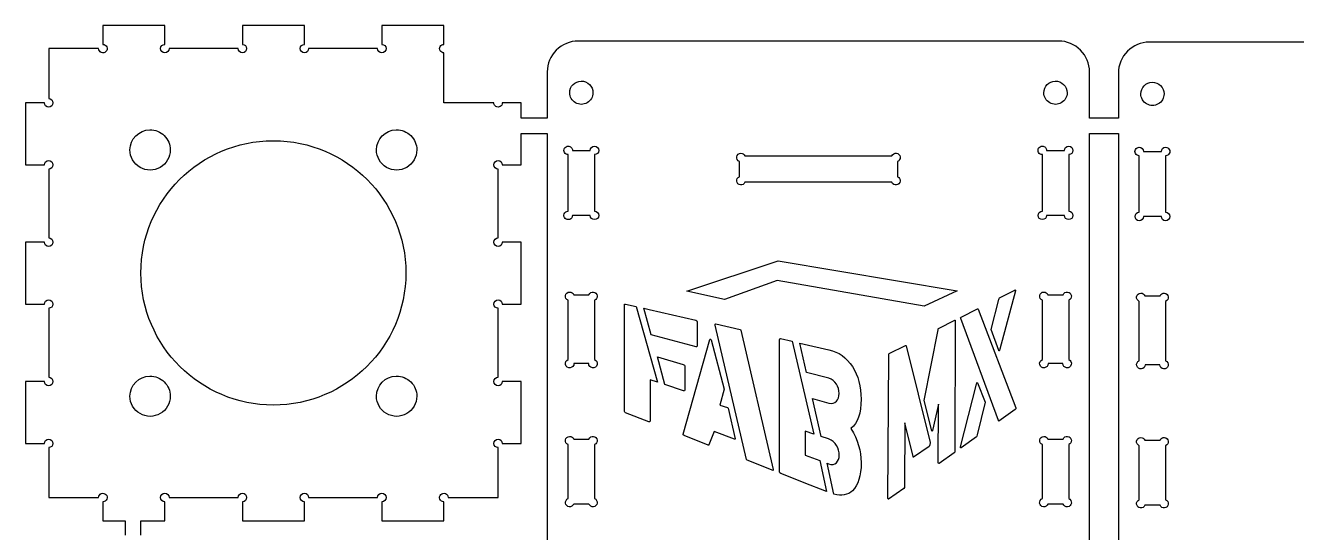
# Model space of a CAD drawing. Extents: x -138 to 206, y 217 to 412.
# Drawn here: x -137.8 to 26.2, y 346.6 to 412.2 of the extents above; entities that cross this region are included whole.
import ezdxf

# ---------------------------------------------------------------- set-up
doc = ezdxf.new("R2010")
doc.units = 0
doc.layers.add('Layer_1', color=7, linetype='CONTINUOUS')

msp = doc.modelspace()

# ---------------------------------------------------------------- linework, layer by layer
at = {"layer": 'Layer_1', "color": 7}
for p, q in [((-127.833539, 412.154727), (-127.833539, 409.704746)), ((-119.83351, 412.154727), (-127.833539, 412.154727)), ((-127.833539, 412.154727), (-127.833539, 412.154727)), ((-119.83351, 409.704746), (-119.83351, 412.154727)), ((-101.833576, 412.154727), (-109.833088, 412.154727)), ((-109.833088, 412.154727), (-109.833088, 409.704746)), ((-101.833576, 409.704746), (-101.833576, 412.154727)), ((-83.833125, 412.154727), (-91.833154, 412.154727)), ((-91.833154, 412.154727), (-91.833154, 409.704746)), ((-83.833125, 409.704746), (-83.833125, 412.154727)), ((-128.383378, 409.15491), (-134.833112, 409.15491)), ((-134.833112, 409.15491), (-134.833112, 402.693807)), ((-110.383443, 409.15491), (-119.283156, 409.15491)), ((-92.383508, 409.15491), (-101.283221, 409.15491)), ((-83.833125, 402.143968), (-83.833125, 408.604556)), ((-4.483964, 410.134694), (-66.483795, 410.134694)), ((69.227297, 409.989486), (7.227466, 409.989486)), ((-70.484068, 406.134422), (-70.484068, 400.187499)), ((-0.483691, 400.187499), (-0.483691, 406.134422)), ((3.22771, 405.989211), (3.22771, 400.187499)), ((-66.110175, 404.95465), (-66.110175, 404.95465)), ((-4.910811, 404.95465), (-4.910811, 404.95465)), ((7.600569, 404.809439), (7.600569, 404.809439)), ((-135.383467, 402.143968), (-137.833445, 402.143968)), ((-137.833445, 402.143968), (-137.833445, 394.143939)), ((-77.38339, 402.143968), (-83.833125, 402.143968)), ((-73.833219, 402.143968), (-76.283197, 402.143968)), ((-73.833219, 400.187499), (-73.833219, 402.143968)), ((-70.484068, 400.187499), (-73.833219, 400.187499)), ((3.22771, 400.187499), (-0.483691, 400.187499)), ((-121.782746, 398.66511), (-121.782746, 398.66511)), ((-105.867955, 397.259511), (-105.867955, 397.259511)), ((-89.964015, 398.666145), (-89.964015, 398.666145)), ((-73.833219, 398.187103), (-70.484068, 398.187103)), ((-73.833219, 394.143939), (-73.833219, 398.187103)), ((-73.833219, 398.187103), (-73.833219, 398.187103)), ((-70.484068, 398.187103), (-70.484068, 255.687795)), ((-0.483691, 398.187103), (3.22771, 398.187103)), ((-0.483691, 269.723628), (-0.483691, 398.187103)), ((-0.483691, 398.187103), (-0.483691, 398.187103)), ((3.22771, 398.187103), (3.22771, 269.723628)), ((-67.786043, 396.555161), (-67.786043, 396.555161)), ((-67.783976, 388.155159), (-67.783976, 395.454971)), ((-67.234138, 396.005325), (-64.93402, 396.005325)), ((-64.383665, 395.454971), (-64.383665, 388.155159)), ((-45.498514, 395.640489), (-45.498514, 395.640489)), ((-6.586161, 396.555161), (-6.586161, 396.555161)), ((-6.584094, 388.155159), (-6.584094, 395.454971)), ((-6.03374, 396.005325), (-3.734139, 396.005325)), ((-3.183785, 395.454971), (-3.183785, 388.155159)), ((6.477641, 395.860114), (8.777242, 395.860114)), ((9.322428, 396.410468), (9.322428, 396.410468)), ((-137.833445, 394.143939), (-135.383467, 394.143939)), ((-76.283197, 394.143939), (-73.833219, 394.143939)), ((-45.684032, 392.603466), (-45.684032, 394.578538)), ((-44.971414, 395.290641), (-25.996346, 395.290641)), ((-25.283728, 394.578538), (-25.283728, 392.603466)), ((5.927287, 388.009948), (5.927287, 395.310278)), ((9.327596, 395.310278), (9.327596, 388.009948)), ((-134.833112, 393.594103), (-134.833112, 384.699555)), ((-76.833552, 384.699555), (-76.833552, 393.594103)), ((-25.996346, 391.890848), (-44.971414, 391.890848)), ((-64.93402, 387.60532), (-67.234138, 387.60532)), ((-3.734139, 387.60532), (-6.03374, 387.60532)), ((8.777242, 387.460109), (6.477641, 387.460109)), ((-135.383467, 384.149201), (-137.833445, 384.149201)), ((-137.833445, 384.149201), (-137.833445, 376.149172)), ((-73.833219, 384.149201), (-76.283197, 384.149201)), ((-73.833219, 376.149172), (-73.833219, 384.149201)), ((-52.480516, 377.819873), (-40.691056, 381.717825)), ((-40.691056, 381.717825), (-17.557068, 377.859663)), ((-40.691056, 381.717825), (-40.691056, 381.717825)), ((-40.788208, 379.175344), (-47.620867, 376.757404)), ((-21.830192, 375.872187), (-40.788208, 379.175344)), ((-67.601557, 377.705149), (-67.601041, 377.705149)), ((-67.601557, 377.705149), (-67.601557, 377.705149)), ((-67.601041, 377.705149), (-67.598456, 377.705149)), ((-67.071358, 377.355301), (-65.096283, 377.355301)), ((-47.620867, 376.757404), (-52.480516, 377.819873)), ((-17.557068, 377.859663), (-21.830192, 375.872187)), ((-12.131559, 376.952225), (-10.143567, 377.955781)), ((-10.063468, 377.842092), (-12.082467, 370.304052)), ((-10.093441, 377.971283), (-10.093441, 377.971283)), ((-6.401676, 377.705149), (-6.401159, 377.705149)), ((-6.401676, 377.705149), (-6.401676, 377.705149)), ((-5.871476, 377.355301), (-3.896403, 377.355301)), ((6.111771, 377.559941), (6.111771, 377.559941)), ((-137.833445, 376.149172), (-135.383467, 376.149172)), ((-76.283197, 376.149172), (-73.833219, 376.149172)), ((-67.783976, 368.977519), (-67.783976, 376.642683)), ((-64.383665, 376.642683), (-64.383665, 368.977519)), ((-60.508451, 362.286453), (-60.508451, 376.034967)), ((-60.439204, 376.150206), (-60.439204, 376.150206)), ((-60.384943, 376.146074), (-59.006215, 375.830846)), ((-59.006215, 375.830846), (-56.260647, 366.069169)), ((-13.204362, 372.860486), (-12.211658, 376.731049)), ((-6.584094, 368.977519), (-6.584094, 376.642683)), ((-3.183785, 376.642683), (-3.183785, 368.977519)), ((5.927287, 368.832308), (5.927287, 376.497988)), ((6.639905, 377.21009), (8.614978, 377.21009)), ((9.327596, 376.497988), (9.327596, 368.832308)), ((-134.833112, 375.599336), (-134.833112, 366.704788)), ((-76.833552, 366.704788), (-76.833552, 375.599336)), ((-58.038317, 375.609155), (-57.851764, 375.565747)), ((-57.058014, 372.154069), (-58.038317, 375.609155)), ((-58.038317, 375.609155), (-58.038317, 375.609155)), ((-57.851764, 375.565747), (-57.3319, 375.447407)), ((-57.3319, 375.447407), (-51.316246, 374.070229)), ((-12.251449, 361.095312), (-17.119368, 374.267117)), ((-17.065625, 374.462453), (-14.958777, 375.525956)), ((-14.933455, 375.532674), (-14.933455, 375.532674)), ((-14.878678, 375.472212), (-10.011275, 362.728288)), ((-51.125045, 373.89298), (-51.125045, 370.713328)), ((-44.75799, 356.084765), (-48.80684, 373.43306)), ((-48.745346, 373.602557), (-45.588949, 372.880639)), ((-48.745346, 373.602557), (-48.745346, 373.602557)), ((-45.505748, 372.76695), (-41.313756, 354.756681)), ((-21.81779, 363.680682), (-20.032369, 372.84033)), ((-19.977075, 372.992777), (-17.871777, 374.054728)), ((-17.819584, 373.779291), (-17.867126, 357.164802)), ((-17.838187, 374.06248), (-17.838187, 374.06248)), ((-17.819584, 373.935871), (-17.830436, 373.879028)), ((-12.214758, 370.158325), (-13.204362, 372.860486)), ((-51.261986, 370.616695), (-57.058014, 372.154069)), ((-52.957491, 359.348649), (-49.485867, 371.564956)), ((-49.402669, 371.612499), (-49.402669, 371.612499)), ((-49.321021, 371.524649), (-47.635853, 365.141577)), ((-40.495201, 354.461607), (-40.495201, 371.54067)), ((-40.425957, 371.687948), (-40.425957, 371.687948)), ((-40.372212, 371.686397), (-38.858092, 371.338613)), ((-38.858092, 371.338613), (-36.089269, 359.355367)), ((-37.889677, 371.116921), (-37.32072, 370.987215)), ((-37.004976, 367.311469), (-37.889677, 371.116921)), ((-37.889677, 371.116921), (-37.889677, 371.116921)), ((-37.32072, 370.987215), (-37.316068, 370.98463)), ((-37.316068, 370.98463), (-34.120915, 370.253409)), ((-26.343611, 369.750081), (-24.252266, 370.80738)), ((-24.226428, 370.813066), (-24.226428, 370.813066)), ((-56.271501, 369.333053), (-52.936819, 368.349649)), ((-55.292749, 365.748774), (-56.271501, 369.333053)), ((-56.271501, 369.333053), (-56.271501, 369.333053)), ((-26.51311, 351.041661), (-26.411308, 369.410049)), ((-24.172168, 370.742785), (-21.065381, 358.257759)), ((-65.134008, 368.465405), (-67.03415, 368.465405)), ((-52.729082, 368.157414), (-52.729082, 365.029954)), ((-3.934127, 368.465405), (-5.833752, 368.465405)), ((8.577254, 368.320193), (6.677628, 368.320193)), ((-135.383467, 366.154952), (-137.833445, 366.154952)), ((-137.833445, 366.154952), (-137.833445, 358.154923)), ((-121.782746, 366.845348), (-121.782746, 366.845348)), ((-89.964015, 366.846382), (-89.964015, 366.846382)), ((-73.833219, 366.154952), (-76.283197, 366.154952)), ((-73.833219, 358.154923), (-73.833219, 366.154952)), ((-56.260647, 366.069169), (-57.208911, 366.382846)), ((-57.208911, 366.382846), (-57.208911, 361.013664)), ((-34.161222, 366.566294), (-37.004976, 367.311469)), ((-14.997534, 366.037128), (-14.997534, 366.037128)), ((-14.954126, 365.964264), (-13.95212, 363.488447)), ((-52.878426, 364.948822), (-55.292749, 365.748774)), ((-47.635853, 365.141577), (-48.199124, 363.105526)), ((-17.149857, 357.69707), (-15.087968, 365.810269)), ((-48.199124, 363.105526), (-47.20332, 362.773246)), ((-47.141825, 362.70555), (-46.235421, 358.754887)), ((-35.121371, 359.033422), (-36.237063, 363.969039)), ((-36.237063, 363.969039), (-34.161222, 363.365458)), ((-20.834387, 359.779629), (-21.81779, 363.680682)), ((-19.984826, 363.2311), (-20.754288, 359.833374)), ((-20.012215, 355.670837), (-19.984826, 363.2311)), ((-13.95212, 363.488447), (-15.001668, 359.240643)), ((-57.352054, 360.924264), (-60.365306, 362.110753)), ((-10.077421, 362.547935), (-12.211658, 361.033817)), ((-48.951533, 359.672142), (-49.616608, 357.947183)), ((-46.296915, 358.682539), (-48.951533, 359.672142)), ((-36.089269, 359.355367), (-37.194111, 359.722786)), ((-37.194111, 359.722786), (-37.194111, 356.608248)), ((-24.327714, 360.801272), (-24.369055, 352.588339)), ((-23.264213, 356.450633), (-24.327714, 360.801272)), ((-137.833445, 358.154923), (-135.383467, 358.154923)), ((-76.283197, 358.154923), (-73.833219, 358.154923)), ((-67.783976, 351.017375), (-67.783976, 357.992659)), ((-67.601557, 359.055126), (-67.601041, 359.055126)), ((-67.601557, 359.055126), (-67.601557, 359.055126)), ((-67.601041, 359.055126), (-67.59949, 359.055126)), ((-67.071358, 358.705278), (-65.096283, 358.705278)), ((-64.383665, 357.992659), (-64.383665, 351.017375)), ((-49.699809, 357.934782), (-52.814346, 359.159512)), ((-49.699809, 357.934263), (-49.699809, 357.934782)), ((-34.182925, 358.722846), (-35.121371, 359.033422)), ((-34.182409, 358.720779), (-34.182925, 358.722846)), ((-21.175968, 357.755982), (-23.224422, 356.375187)), ((-21.065381, 358.257759), (-21.106722, 357.952869)), ((-15.083317, 358.996216), (-17.070276, 357.584931)), ((-15.081767, 358.996216), (-15.083317, 358.996216)), ((-6.584094, 351.017375), (-6.584094, 357.992659)), ((-6.401676, 359.055126), (-6.401159, 359.055126)), ((-6.401676, 359.055126), (-6.401676, 359.055126)), ((-6.401159, 359.055126), (-6.399609, 359.055126)), ((-5.871476, 358.705278), (-3.896403, 358.705278)), ((-3.183785, 357.992659), (-3.183785, 351.017375)), ((5.927287, 350.87268), (5.927287, 357.847964)), ((6.111771, 358.909914), (6.111771, 358.909914)), ((6.639905, 358.560066), (8.614978, 358.560066)), ((9.327596, 357.847964), (9.327596, 350.87268)), ((-134.833112, 357.604569), (-134.833112, 351.154834)), ((-76.833552, 351.154834), (-76.833552, 357.604569)), ((-37.194111, 356.608248), (-35.322909, 355.932836)), ((-17.962728, 356.950863), (-19.918681, 355.562832)), ((-41.333912, 354.641442), (-44.696496, 355.964877)), ((-35.322909, 355.932836), (-34.436658, 351.92688)), ((-33.479094, 351.590981), (-34.355008, 355.582988)), ((-34.355008, 355.582988), (-34.182409, 355.521491)), ((-38.473104, 353.514896), (-40.352059, 354.25542)), ((-37.338807, 353.069962), (-38.473104, 353.514896)), ((-34.436658, 351.92688), (-37.338807, 353.069962)), ((-134.833112, 351.154834), (-128.383378, 351.154834)), ((-119.283156, 351.154834), (-110.383443, 351.154834)), ((-101.283221, 351.154834), (-92.383508, 351.154834)), ((-83.283286, 351.154834), (-76.833552, 351.154834)), ((-24.464656, 352.337191), (-26.420609, 350.94761)), ((-127.833539, 350.604995), (-127.833539, 348.154499)), ((-119.83351, 348.154499), (-119.83351, 350.604995)), ((-109.833088, 350.604995), (-109.833088, 348.154499)), ((-101.833576, 348.154499), (-101.833576, 350.604995)), ((-91.833154, 350.604995), (-91.833154, 348.154499)), ((-83.833125, 348.154499), (-83.833125, 350.604995)), ((-65.096283, 350.305273), (-67.071358, 350.305273)), ((-3.896403, 350.305273), (-5.871476, 350.305273)), ((8.614978, 350.160061), (6.639905, 350.160061)), ((-127.833539, 348.154499), (-124.956711, 348.154499)), ((-124.956711, 348.154499), (-124.956711, 346.27968)), ((-122.956318, 346.27968), (-122.956318, 348.154499)), ((-122.956318, 348.154499), (-119.83351, 348.154499)), ((-109.833088, 348.154499), (-101.833576, 348.154499)), ((-91.833154, 348.154499), (-83.833125, 348.154499))]:
    msp.add_line(p, q, dxfattribs=at)
for points in [[(-128.04393, 408.646644), (-128.249465, 408.731816), (-128.383444, 408.932427), (-128.383378, 409.15491)], [(-127.44447, 408.765837), (-127.60179, 408.608517), (-127.838394, 408.561473), (-128.04393, 408.646644)], [(-127.833539, 409.704746), (-127.611055, 409.704812), (-127.410445, 409.570832), (-127.325275, 409.365296)], [(-127.325275, 409.365296), (-127.240104, 409.15976), (-127.28715, 408.923156), (-127.44447, 408.765837)], [(-120.383156, 409.154455), (-120.383316, 409.458187), (-120.137242, 409.70455), (-119.83351, 409.704746)], [(-119.832928, 408.604747), (-120.13666, 408.604621), (-120.382995, 408.850724), (-120.383156, 409.154455)], [(-119.283156, 409.15491), (-119.283065, 408.851179), (-119.529196, 408.604872), (-119.832928, 408.604747)], [(-109.833671, 408.604747), (-110.137402, 408.604872), (-110.383533, 408.851179), (-110.383443, 409.15491)], [(-109.283443, 409.154455), (-109.283604, 408.850724), (-109.529939, 408.604621), (-109.833671, 408.604747)], [(-109.833088, 409.704746), (-109.529357, 409.70455), (-109.283282, 409.458187), (-109.283443, 409.154455)], [(-102.383221, 409.154455), (-102.383382, 409.458187), (-102.137307, 409.70455), (-101.833576, 409.704746)], [(-101.832993, 408.604747), (-102.136725, 408.604621), (-102.38306, 408.850724), (-102.383221, 409.154455)], [(-101.283221, 409.15491), (-101.283131, 408.851179), (-101.529262, 408.604872), (-101.832993, 408.604747)], [(-91.833736, 408.604747), (-92.137468, 408.604872), (-92.383599, 408.851179), (-92.383508, 409.15491)], [(-91.283508, 409.154455), (-91.283669, 408.850724), (-91.530004, 408.604621), (-91.833736, 408.604747)], [(-91.833154, 409.704746), (-91.529422, 409.70455), (-91.283348, 409.458187), (-91.283508, 409.154455)], [(-84.309521, 408.879603), (-84.407786, 409.049804), (-84.407786, 409.259499), (-84.309521, 409.429699)], [(-84.309521, 409.429699), (-84.211256, 409.599899), (-84.029655, 409.704746), (-83.833125, 409.704746)], [(-83.833125, 408.604556), (-84.029655, 408.604556), (-84.211256, 408.709403), (-84.309521, 408.879603)], [(-69.312495, 408.963121), (-70.062707, 408.212909), (-70.48414, 407.195382), (-70.484068, 406.134422)], [(-66.483795, 410.134694), (-67.544756, 410.134766), (-68.562283, 409.713334), (-69.312495, 408.963121)], [(-1.655264, 408.963121), (-2.405477, 409.713334), (-3.423004, 410.134767), (-4.483964, 410.134694)], [(-0.483691, 406.134422), (-0.483619, 407.195382), (-0.905052, 408.212909), (-1.655264, 408.963121)], [(4.399099, 408.817729), (3.648999, 408.067531), (3.227637, 407.050082), (3.22771, 405.989211)], [(7.227466, 409.989486), (6.166594, 409.989421), (5.1492, 409.567927), (4.399099, 408.817729)], [(-67.583988, 403.453965), (-67.584487, 404.272539), (-66.928624, 404.94036), (-66.110175, 404.95465)], [(-66.110175, 404.95465), (-65.707656, 404.961768), (-65.319171, 404.806787), (-65.032083, 404.524558)], [(-65.032083, 404.524558), (-64.744996, 404.24233), (-64.583406, 403.856547), (-64.583653, 403.453965)], [(-6.384106, 403.453965), (-6.38461, 404.272341), (-5.729058, 404.94008), (-4.910811, 404.95465)], [(-4.910811, 404.95465), (-4.508204, 404.961909), (-4.119584, 404.806989), (-3.832384, 404.524746)], [(-3.832384, 404.524746), (-3.545184, 404.242502), (-3.383523, 403.856638), (-3.383773, 403.453965)], [(6.127274, 403.308756), (6.126772, 404.127131), (6.782324, 404.794869), (7.600569, 404.809439)], [(7.600569, 404.809439), (8.003177, 404.816697), (8.391796, 404.661778), (8.678996, 404.379535)], [(8.678996, 404.379535), (8.966196, 404.097292), (9.127857, 403.711429), (9.127608, 403.308756)], [(-134.833693, 401.593807), (-135.137424, 401.593932), (-135.383556, 401.840237), (-135.383467, 402.143968)], [(-134.283467, 402.143517), (-134.283627, 401.839785), (-134.529961, 401.593682), (-134.833693, 401.593807)], [(-134.833112, 402.693807), (-134.529381, 402.693611), (-134.283307, 402.447248), (-134.283467, 402.143517)], [(-77.108342, 401.667571), (-77.278543, 401.765836), (-77.38339, 401.947438), (-77.38339, 402.143968)], [(-76.283197, 402.143968), (-76.283197, 401.947438), (-76.388045, 401.765836), (-76.558246, 401.667571)], [(-66.833905, 402.154782), (-67.298058, 402.422761), (-67.583988, 402.918007), (-67.583988, 403.453965)], [(-65.333737, 402.154782), (-65.79789, 401.886803), (-66.369751, 401.886803), (-66.833905, 402.154782)], [(-64.583653, 403.453965), (-64.583653, 402.918007), (-64.869584, 402.422761), (-65.333737, 402.154782)], [(-5.634023, 402.154783), (-6.098176, 402.422762), (-6.384106, 402.918007), (-6.384106, 403.453965)], [(-4.133856, 402.154783), (-4.598009, 401.886804), (-5.16987, 401.886804), (-5.634023, 402.154783)], [(-3.383773, 403.453965), (-3.383773, 402.918007), (-3.669703, 402.422762), (-4.133856, 402.154783)], [(6.877358, 402.009574), (6.413205, 402.277553), (6.127274, 402.772799), (6.127274, 403.308756)], [(8.377525, 402.009574), (7.913371, 401.741595), (7.341511, 401.741595), (6.877358, 402.009574)], [(9.127608, 403.308756), (9.127608, 402.772799), (8.841678, 402.277553), (8.377525, 402.009574)], [(-76.558246, 401.667571), (-76.728446, 401.569305), (-76.938142, 401.569305), (-77.108342, 401.667571)], [(-124.343312, 396.064753), (-124.34367, 397.485573), (-123.203402, 398.643561), (-121.782746, 398.66511)], [(-122.938232, 380.154614), (-122.938196, 389.587862), (-115.301183, 397.240364), (-105.867955, 397.259511)], [(-121.782746, 398.66511), (-121.779645, 398.665116), (-121.776544, 398.665116), (-121.773443, 398.66511)], [(-121.773443, 398.66511), (-121.078579, 398.673216), (-120.409386, 398.402822), (-119.915201, 397.914269)], [(-119.915201, 397.914269), (-119.421017, 397.425716), (-119.142972, 396.759665), (-119.143114, 396.064753)], [(-105.867955, 397.259511), (-105.844701, 397.259559), (-105.821447, 397.259559), (-105.798193, 397.259511)], [(-105.798193, 397.259511), (-96.365166, 397.240079), (-88.728467, 389.587661), (-88.728432, 380.154614)], [(-92.52355, 396.064753), (-92.524482, 397.48558), (-91.38467, 398.644032), (-89.964015, 398.666145)], [(-89.964015, 398.666145), (-89.960227, 398.666153), (-89.956438, 398.666153), (-89.952649, 398.666145)], [(-89.952649, 398.666145), (-89.257783, 398.673975), (-88.588698, 398.403317), (-88.094708, 397.914569)], [(-88.094708, 397.914569), (-87.600718, 397.425822), (-87.322936, 396.759664), (-87.323352, 396.064753)], [(-123.043263, 393.813002), (-123.847736, 394.277465), (-124.343312, 395.135828), (-124.343312, 396.064753)], [(-119.143114, 396.064753), (-119.143114, 395.135828), (-119.63869, 394.277465), (-120.443164, 393.813002)], [(-91.2235, 393.813002), (-92.027974, 394.277465), (-92.52355, 395.135828), (-92.52355, 396.064753)], [(-87.323352, 396.064753), (-87.323352, 395.135828), (-87.818928, 394.277465), (-88.623401, 393.813002)], [(-68.260889, 395.729124), (-68.359474, 395.899139), (-68.359868, 396.108834), (-68.261923, 396.279219)], [(-68.261923, 396.279219), (-68.163977, 396.449603), (-67.982573, 396.554792), (-67.786043, 396.555161)], [(-67.783976, 395.454971), (-67.980506, 395.454602), (-68.162305, 395.559108), (-68.260889, 395.729124)], [(-67.786043, 396.555161), (-67.639872, 396.555667), (-67.499513, 396.497967), (-67.39596, 396.394803)], [(-67.39596, 396.394803), (-67.292407, 396.291638), (-67.234181, 396.151497), (-67.234138, 396.005325)], [(-64.93402, 396.005325), (-64.933824, 396.308989), (-64.687566, 396.555036), (-64.383902, 396.554971)], [(-64.383902, 396.554971), (-64.080237, 396.554905), (-63.834085, 396.308753), (-63.83402, 396.005089)], [(-63.83402, 396.005089), (-63.833955, 395.701425), (-64.080001, 395.455167), (-64.383665, 395.454971)], [(-46.025332, 395.185342), (-45.980314, 395.443037), (-45.760015, 395.633365), (-45.498514, 395.640489)], [(-45.498514, 395.640489), (-45.266616, 395.646704), (-45.055751, 395.506748), (-44.971414, 395.290641)], [(-25.996346, 395.290641), (-25.904883, 395.525166), (-25.665874, 395.667664), (-25.416068, 395.636602)], [(-25.416068, 395.636602), (-25.166262, 395.605541), (-24.969429, 395.408849), (-24.938186, 395.159066)], [(-7.061007, 395.729123), (-7.159592, 395.899139), (-7.159986, 396.108834), (-7.062041, 396.279219)], [(-7.062041, 396.279219), (-6.964096, 396.449603), (-6.782691, 396.554792), (-6.586161, 396.555161)], [(-6.584094, 395.454971), (-6.780624, 395.454602), (-6.962423, 395.559108), (-7.061007, 395.729123)], [(-6.586161, 396.555161), (-6.439902, 396.555805), (-6.299409, 396.498166), (-6.195745, 396.394986)], [(-6.195745, 396.394986), (-6.09208, 396.291807), (-6.033782, 396.151586), (-6.03374, 396.005325)], [(-3.734139, 396.005325), (-3.733943, 396.30899), (-3.487685, 396.555036), (-3.184021, 396.554971)], [(-3.184021, 396.554971), (-2.880356, 396.554905), (-2.634204, 396.308753), (-2.634139, 396.005088)], [(-2.634139, 396.005088), (-2.634074, 395.701424), (-2.880121, 395.455166), (-3.183785, 395.454971)], [(5.44116, 395.583384), (5.340693, 395.755899), (5.341596, 395.969309), (5.443519, 396.140968)], [(5.927287, 395.310278), (5.727688, 395.30634), (5.541628, 395.410869), (5.44116, 395.583384)], [(5.443519, 396.140968), (5.545442, 396.312627), (5.732379, 396.415578), (5.931938, 396.409953)], [(5.931938, 396.409953), (6.233952, 396.407593), (6.477561, 396.162138), (6.477641, 395.860114)], [(8.777242, 395.860114), (8.777036, 396.162139), (9.020415, 396.407825), (9.322428, 396.410468)], [(9.322428, 396.410468), (9.518958, 396.411392), (9.701052, 396.307397), (9.800117, 396.137658)], [(9.8027, 395.587563), (9.705235, 395.416902), (9.524126, 395.311201), (9.327596, 395.310278)], [(9.800117, 396.137658), (9.899181, 395.96792), (9.900166, 395.758225), (9.8027, 395.587563)], [(-135.383467, 394.143939), (-135.383557, 394.447671), (-135.137426, 394.693977), (-134.833694, 394.694103)], [(-134.833694, 394.694103), (-134.529963, 394.694229), (-134.283628, 394.448126), (-134.283467, 394.144394)], [(-134.283467, 394.144394), (-134.283306, 393.840662), (-134.529381, 393.594299), (-134.833112, 393.594103)], [(-120.443164, 393.813002), (-121.247637, 393.348539), (-122.238789, 393.348539), (-123.043263, 393.813002)], [(-88.623401, 393.813002), (-89.427875, 393.348539), (-90.419027, 393.348539), (-91.2235, 393.813002)], [(-76.833552, 393.594103), (-77.137283, 393.594299), (-77.383358, 393.840662), (-77.383197, 394.144394)], [(-77.383197, 394.144394), (-77.383036, 394.448126), (-77.136701, 394.694229), (-76.83297, 394.694103)], [(-76.83297, 394.694103), (-76.529238, 394.693977), (-76.283107, 394.447671), (-76.283197, 394.143939)], [(-45.684032, 394.578538), (-45.927629, 394.6739), (-46.07035, 394.927646), (-46.025332, 395.185342)], [(-24.938186, 395.159066), (-24.906944, 394.909283), (-25.049268, 394.670171), (-25.283728, 394.578538)], [(-46.029341, 392.023079), (-46.060548, 392.272752), (-45.918343, 392.511766), (-45.684032, 392.603466)], [(-25.283728, 392.603466), (-25.049416, 392.511766), (-24.907212, 392.272752), (-24.938418, 392.023079)], [(-45.551801, 391.545539), (-45.801475, 391.576746), (-45.998134, 391.773405), (-46.029341, 392.023079)], [(-44.971414, 391.890848), (-45.063114, 391.656537), (-45.302128, 391.514332), (-45.551801, 391.545539)], [(-25.415958, 391.545539), (-25.665632, 391.514332), (-25.904646, 391.656537), (-25.996346, 391.890848)], [(-24.938418, 392.023079), (-24.969625, 391.773405), (-25.166284, 391.576746), (-25.415958, 391.545539)], [(-68.173046, 387.21625), (-68.330366, 387.37357), (-68.377411, 387.610174), (-68.292241, 387.81571)], [(-68.292241, 387.81571), (-68.20707, 388.021245), (-68.00646, 388.155224), (-67.783976, 388.155159)], [(-67.573587, 387.097056), (-67.779123, 387.011885), (-68.015727, 387.058931), (-68.173046, 387.21625)], [(-67.234138, 387.60532), (-67.234073, 387.382837), (-67.368052, 387.182227), (-67.573587, 387.097056)], [(-64.384245, 387.055159), (-64.687977, 387.055284), (-64.934109, 387.301589), (-64.93402, 387.60532)], [(-63.83402, 387.604869), (-63.83418, 387.301138), (-64.080514, 387.055035), (-64.384245, 387.055159)], [(-64.383665, 388.155159), (-64.079934, 388.154963), (-63.83386, 387.9086), (-63.83402, 387.604869)], [(-7.13374, 387.604869), (-7.1339, 387.908601), (-6.887826, 388.154964), (-6.584094, 388.155159)], [(-6.583515, 387.055159), (-6.887246, 387.055035), (-7.13358, 387.301138), (-7.13374, 387.604869)], [(-6.03374, 387.60532), (-6.033651, 387.301589), (-6.279783, 387.055284), (-6.583515, 387.055159)], [(-3.184364, 387.055159), (-3.488096, 387.055284), (-3.734228, 387.301589), (-3.734139, 387.60532)], [(-2.634139, 387.604869), (-2.634299, 387.301138), (-2.880633, 387.055035), (-3.184364, 387.055159)], [(-3.183785, 388.155159), (-2.880053, 388.154964), (-2.633979, 387.908601), (-2.634139, 387.604869)], [(5.377641, 387.459658), (5.377481, 387.76339), (5.623555, 388.009752), (5.927287, 388.009948)], [(5.927866, 386.909948), (5.624135, 386.909823), (5.377801, 387.155927), (5.377641, 387.459658)], [(6.477641, 387.460109), (6.47773, 387.156378), (6.231598, 386.910073), (5.927866, 386.909948)], [(9.327016, 386.909948), (9.023285, 386.910073), (8.777153, 387.156378), (8.777242, 387.460109)], [(9.877242, 387.459658), (9.877082, 387.155927), (9.630748, 386.909823), (9.327016, 386.909948)], [(9.327596, 388.009948), (9.631327, 388.009752), (9.877402, 387.76339), (9.877242, 387.459658)], [(-134.833349, 383.599555), (-135.137013, 383.59949), (-135.383271, 383.845537), (-135.383467, 384.149201)], [(-134.283467, 384.149437), (-134.283532, 383.845773), (-134.529684, 383.599621), (-134.833349, 383.599555)], [(-134.833112, 384.699555), (-134.529448, 384.699359), (-134.283402, 384.453101), (-134.283467, 384.149437)], [(-77.383197, 384.149437), (-77.383262, 384.453101), (-77.137216, 384.699359), (-76.833552, 384.699555)], [(-76.833315, 383.599555), (-77.13698, 383.599621), (-77.383132, 383.845773), (-77.383197, 384.149437)], [(-76.283197, 384.149201), (-76.283393, 383.845537), (-76.529651, 383.59949), (-76.833315, 383.599555)], [(-105.833332, 363.107018), (-115.257752, 363.107018), (-122.906606, 370.730247), (-122.938232, 380.154614)], [(-88.728432, 380.154614), (-88.760058, 370.730247), (-96.408912, 363.107018), (-105.833332, 363.107018)], [(-68.126995, 377.248471), (-68.082731, 377.506278), (-67.863016, 377.69724), (-67.601557, 377.705149)], [(-67.598456, 377.705149), (-67.366559, 377.711363), (-67.155696, 377.571408), (-67.071358, 377.355301)], [(-65.096283, 377.355301), (-65.004583, 377.589613), (-64.765569, 377.731817), (-64.515896, 377.70061)], [(-64.515896, 377.70061), (-64.266222, 377.669404), (-64.069563, 377.472744), (-64.038356, 377.223071)], [(-10.143567, 377.955781), (-10.123577, 377.965764), (-10.106731, 377.971042), (-10.093441, 377.971283)], [(-10.093441, 377.971283), (-10.05356, 377.972013), (-10.043796, 377.929024), (-10.063468, 377.842092)], [(-6.927113, 377.24847), (-6.88285, 377.506277), (-6.663135, 377.69724), (-6.401676, 377.705149)], [(-6.401159, 377.705149), (-6.400126, 377.705152), (-6.399093, 377.705152), (-6.398059, 377.705149)], [(-6.398059, 377.705149), (-6.166348, 377.711143), (-5.955749, 377.571227), (-5.871476, 377.355301)], [(-3.896403, 377.355301), (-3.804703, 377.589613), (-3.565689, 377.731817), (-3.316015, 377.700611)], [(-3.316015, 377.700611), (-3.066341, 377.669404), (-2.869682, 377.472744), (-2.838475, 377.223071)], [(5.585822, 377.104309), (5.630568, 377.361884), (5.850448, 377.552367), (6.111771, 377.559941)], [(6.111771, 377.559941), (6.344044, 377.566597), (6.555439, 377.426563), (6.639905, 377.21009)], [(8.614978, 377.21009), (8.70644, 377.444616), (8.94545, 377.587113), (9.195256, 377.556052)], [(9.195256, 377.556052), (9.445061, 377.52499), (9.641895, 377.328299), (9.673137, 377.078516)], [(-135.383467, 376.149172), (-135.383557, 376.452904), (-135.137426, 376.69921), (-134.833694, 376.699336)], [(-134.833694, 376.699336), (-134.529963, 376.699461), (-134.283628, 376.453359), (-134.283467, 376.149627)], [(-134.283467, 376.149627), (-134.283306, 375.845895), (-134.529381, 375.599532), (-134.833112, 375.599336)], [(-76.833552, 375.599336), (-77.137283, 375.599532), (-77.383358, 375.845895), (-77.383197, 376.149627)], [(-77.383197, 376.149627), (-77.383036, 376.453359), (-77.136701, 376.699461), (-76.83297, 376.699336)], [(-76.83297, 376.699336), (-76.529238, 376.69921), (-76.283107, 376.452904), (-76.283197, 376.149172)], [(-67.783976, 376.642683), (-68.027824, 376.737351), (-68.171259, 376.990664), (-68.126995, 377.248471)], [(-64.038356, 377.223071), (-64.007149, 376.973397), (-64.149354, 376.734383), (-64.383665, 376.642683)], [(-60.508451, 376.034967), (-60.508451, 376.104267), (-60.485546, 376.143512), (-60.439204, 376.150206)], [(-60.439204, 376.150206), (-60.423758, 376.152437), (-60.405734, 376.151053), (-60.384943, 376.146074)], [(-12.211658, 376.731049), (-12.176401, 376.869055), (-12.14991, 376.942641), (-12.131559, 376.952225)], [(-6.584094, 376.642683), (-6.827942, 376.737351), (-6.971377, 376.990664), (-6.927113, 377.24847)], [(-2.838475, 377.223071), (-2.807269, 376.973397), (-2.949473, 376.734383), (-3.183785, 376.642683)], [(5.927287, 376.497988), (5.683829, 376.593254), (5.541075, 376.846733), (5.585822, 377.104309)], [(9.673137, 377.078516), (9.70438, 376.828733), (9.562055, 376.58962), (9.327596, 376.497988)], [(-51.316246, 374.070229), (-51.188585, 374.04089), (-51.125045, 373.982266), (-51.125045, 373.89298)], [(-17.119368, 374.267117), (-17.145408, 374.365637), (-17.129245, 374.430105), (-17.065625, 374.462453)], [(-14.958777, 375.525956), (-14.949924, 375.5306), (-14.941293, 375.53265), (-14.933455, 375.532674)], [(-14.933455, 375.532674), (-14.909943, 375.53274), (-14.891338, 375.512595), (-14.878678, 375.472212)], [(-48.80684, 373.43306), (-48.834529, 373.562375), (-48.814714, 373.618009), (-48.745346, 373.602557)], [(-45.588949, 372.880639), (-45.560678, 372.872739), (-45.532889, 372.834943), (-45.505748, 372.76695)], [(-20.032369, 372.84033), (-20.023169, 372.928161), (-20.004765, 372.978596), (-19.977075, 372.992777)], [(-17.871777, 374.054728), (-17.85821, 374.061649), (-17.847075, 374.063988), (-17.838187, 374.06248)], [(-17.838187, 374.06248), (-17.811524, 374.057953), (-17.805814, 374.015516), (-17.819584, 373.935871)], [(-17.830436, 373.879028), (-17.824336, 373.851237), (-17.819584, 373.823892), (-17.819584, 373.779291)], [(-49.485867, 371.564956), (-49.471688, 371.607956), (-49.444348, 371.623368), (-49.402669, 371.612499)], [(-49.402669, 371.612499), (-49.36119, 371.602799), (-49.334819, 371.573809), (-49.321021, 371.524649)], [(-40.495201, 371.54067), (-40.495201, 371.627131), (-40.472071, 371.676481), (-40.425957, 371.687948)], [(-40.425957, 371.687948), (-40.410585, 371.691768), (-40.392598, 371.691038), (-40.372212, 371.686397)], [(-24.252266, 370.80738), (-24.243036, 370.811605), (-24.234344, 370.813516), (-24.226428, 370.813066)], [(-24.226428, 370.813066), (-24.20268, 370.811709), (-24.184843, 370.788991), (-24.172168, 370.742785)], [(-51.125045, 370.713328), (-51.125045, 370.624249), (-51.171038, 370.591988), (-51.261986, 370.616695)], [(-34.120915, 370.253409), (-32.860522, 369.964081), (-31.852989, 369.242213), (-31.100426, 368.072663)], [(-26.398905, 369.546992), (-26.420905, 369.652138), (-26.402491, 369.719871), (-26.343611, 369.750081)], [(-26.411308, 369.410049), (-26.411306, 369.46553), (-26.406745, 369.508524), (-26.398905, 369.546992)], [(-12.082467, 370.304052), (-12.134832, 370.07631), (-12.179398, 370.027462), (-12.214758, 370.158325)], [(-68.117313, 368.330061), (-68.185449, 368.599068), (-68.042515, 368.876697), (-67.783976, 368.977519)], [(-67.515956, 367.919348), (-67.791317, 367.884941), (-68.049177, 368.061053), (-68.117313, 368.330061)], [(-67.03415, 368.465405), (-67.033998, 368.187903), (-67.240595, 367.953755), (-67.515956, 367.919348)], [(-64.652251, 367.919556), (-64.927514, 367.953976), (-65.134058, 368.187998), (-65.134008, 368.465405)], [(-64.050918, 368.32997), (-64.119178, 368.061093), (-64.376988, 367.885135), (-64.652251, 367.919556)], [(-64.383665, 368.977519), (-64.125317, 368.876471), (-63.982658, 368.598847), (-64.050918, 368.32997)], [(-52.936819, 368.349649), (-52.798371, 368.308165), (-52.729082, 368.245044), (-52.729082, 368.157414)], [(-31.100426, 368.072663), (-30.348012, 366.894896), (-29.97078, 365.489403), (-29.97078, 363.863618)], [(-6.916842, 368.32997), (-6.985101, 368.598847), (-6.842442, 368.876471), (-6.584094, 368.977519)], [(-6.315509, 367.919555), (-6.590772, 367.885135), (-6.848582, 368.061093), (-6.916842, 368.32997)], [(-5.833752, 368.465405), (-5.833702, 368.187998), (-6.040246, 367.953976), (-6.315509, 367.919555)], [(-3.45237, 367.919555), (-3.727633, 367.953976), (-3.934177, 368.187998), (-3.934127, 368.465405)], [(-2.851038, 368.32997), (-2.919297, 368.061093), (-3.177108, 367.885135), (-3.45237, 367.919555)], [(-3.183785, 368.977519), (-2.925437, 368.876471), (-2.782778, 368.598847), (-2.851038, 368.32997)], [(5.594539, 368.184758), (5.526279, 368.453636), (5.668939, 368.73126), (5.927287, 368.832308)], [(6.195872, 367.774344), (5.920609, 367.739924), (5.662799, 367.915881), (5.594539, 368.184758)], [(6.677628, 368.320193), (6.677679, 368.042787), (6.471135, 367.808764), (6.195872, 367.774344)], [(9.059011, 367.774344), (8.783748, 367.808764), (8.577204, 368.042787), (8.577254, 368.320193)], [(9.660344, 368.184758), (9.592084, 367.915881), (9.334274, 367.739924), (9.059011, 367.774344)], [(9.327596, 368.832308), (9.585944, 368.73126), (9.728603, 368.453636), (9.660344, 368.184758)], [(-134.833694, 365.604788), (-135.137426, 365.604914), (-135.383557, 365.85122), (-135.383467, 366.154952)], [(-134.283467, 366.154497), (-134.283628, 365.850765), (-134.529963, 365.604662), (-134.833694, 365.604788)], [(-134.833112, 366.704788), (-134.529381, 366.704592), (-134.283306, 366.458229), (-134.283467, 366.154497)], [(-124.343312, 364.244991), (-124.34367, 365.66581), (-123.203402, 366.823799), (-121.782746, 366.845348)], [(-121.782746, 366.845348), (-121.779645, 366.845353), (-121.776544, 366.845353), (-121.773443, 366.845348)], [(-121.773443, 366.845348), (-121.078579, 366.853454), (-120.409386, 366.58306), (-119.915201, 366.094507)], [(-119.915201, 366.094507), (-119.421017, 365.605953), (-119.142972, 364.939903), (-119.143114, 364.244991)], [(-92.52355, 364.244991), (-92.524482, 365.665817), (-91.38467, 366.824269), (-89.964015, 366.846382)], [(-89.964015, 366.846382), (-89.960227, 366.846391), (-89.956438, 366.846391), (-89.952649, 366.846382)], [(-89.952649, 366.846382), (-89.257783, 366.854213), (-88.588698, 366.583554), (-88.094708, 366.094807)], [(-88.094708, 366.094807), (-87.600718, 365.60606), (-87.322936, 364.939901), (-87.323352, 364.244991)], [(-77.383197, 366.154497), (-77.383358, 366.458229), (-77.137283, 366.704592), (-76.833552, 366.704788)], [(-76.83297, 365.604788), (-77.136701, 365.604662), (-77.383036, 365.850765), (-77.383197, 366.154497)], [(-76.283197, 366.154952), (-76.283107, 365.85122), (-76.529238, 365.604914), (-76.83297, 365.604788)], [(-34.161222, 363.365458), (-32.382216, 362.851415), (-32.377554, 366.136966), (-34.161222, 366.566294)], [(-15.087968, 365.810269), (-15.054268, 365.958367), (-15.023972, 366.034125), (-14.997534, 366.037128)], [(-14.997534, 366.037128), (-14.981671, 366.038932), (-14.96739, 366.014506), (-14.954126, 365.964264)], [(-123.043263, 361.993239), (-123.847736, 362.457702), (-124.343312, 363.316065), (-124.343312, 364.244991)], [(-119.143114, 364.244991), (-119.143114, 363.316065), (-119.63869, 362.457702), (-120.443164, 361.993239)], [(-91.2235, 361.993239), (-92.027974, 362.457702), (-92.52355, 363.316065), (-92.52355, 364.244991)], [(-87.323352, 364.244991), (-87.323352, 363.316065), (-87.818928, 362.457702), (-88.623401, 361.993239)], [(-52.729082, 365.029954), (-52.729082, 364.943544), (-52.778355, 364.916564), (-52.878426, 364.948822)], [(-47.20332, 362.773246), (-47.190778, 362.768346), (-47.169614, 362.74402), (-47.141825, 362.70555)], [(-29.97078, 363.863618), (-29.970783, 362.057649), (-30.40966, 360.788903), (-31.284912, 360.064368)], [(-10.011275, 362.728288), (-9.993026, 362.653377), (-10.015761, 362.591255), (-10.077421, 362.547935)], [(-120.443164, 361.993239), (-121.247637, 361.528777), (-122.238789, 361.528777), (-123.043263, 361.993239)], [(-88.623401, 361.993239), (-89.427875, 361.528777), (-90.419027, 361.528777), (-91.2235, 361.993239)], [(-60.365306, 362.110753), (-60.460686, 362.147798), (-60.508451, 362.206554), (-60.508451, 362.286453)], [(-57.208911, 361.013664), (-57.208911, 360.916583), (-57.256645, 360.887344), (-57.352054, 360.924264)], [(-12.211658, 361.033817), (-12.230018, 361.03382), (-12.242348, 361.056841), (-12.251449, 361.095312)], [(-52.814346, 359.159512), (-52.909758, 359.197982), (-52.957491, 359.26094), (-52.957491, 359.348649)], [(-31.284912, 360.064368), (-30.410718, 358.632472), (-29.970783, 357.158291), (-29.97078, 355.661535)], [(-20.754288, 359.833374), (-20.781978, 359.680923), (-20.808247, 359.662736), (-20.834387, 359.779629)], [(-135.383467, 358.154923), (-135.383271, 358.458587), (-135.137013, 358.704634), (-134.833349, 358.704568)], [(-134.833349, 358.704568), (-134.529684, 358.704503), (-134.283532, 358.458351), (-134.283467, 358.154687)], [(-134.283467, 358.154687), (-134.283402, 357.851022), (-134.529448, 357.604764), (-134.833112, 357.604569)], [(-76.833552, 357.604569), (-77.137216, 357.604764), (-77.383262, 357.851022), (-77.383197, 358.154687)], [(-77.383197, 358.154687), (-77.383132, 358.458351), (-77.13698, 358.704503), (-76.833315, 358.704568)], [(-76.833315, 358.704568), (-76.529651, 358.704634), (-76.283393, 358.458587), (-76.283197, 358.154923)], [(-67.783976, 357.992659), (-68.027824, 358.087327), (-68.171259, 358.340641), (-68.126995, 358.598447)], [(-68.126995, 358.598447), (-68.082731, 358.856254), (-67.863016, 359.047217), (-67.601557, 359.055126)], [(-67.59949, 359.055126), (-67.367219, 359.061782), (-67.155824, 358.921749), (-67.071358, 358.705278)], [(-65.096283, 358.705278), (-65.004583, 358.939589), (-64.765569, 359.081793), (-64.515896, 359.050587)], [(-64.515896, 359.050587), (-64.266222, 359.01938), (-64.069563, 358.822721), (-64.038356, 358.573047)], [(-64.038356, 358.573047), (-64.007149, 358.323373), (-64.149354, 358.08436), (-64.383665, 357.992659)], [(-49.616608, 357.947183), (-49.629229, 357.922405), (-49.658349, 357.917624), (-49.699809, 357.934263)], [(-46.235421, 358.754887), (-46.222819, 358.686815), (-46.243316, 358.662529), (-46.296915, 358.682539)], [(-34.182409, 355.521491), (-32.36804, 354.844319), (-32.309551, 358.117556), (-34.182409, 358.720779)], [(-21.106722, 357.952869), (-21.125239, 357.840003), (-21.148368, 357.77428), (-21.175968, 357.755982)], [(-17.070276, 357.584931), (-17.149896, 357.528332), (-17.176204, 357.565635), (-17.149857, 357.69707)], [(-15.001668, 359.240643), (-15.037038, 359.089781), (-15.064957, 359.011565), (-15.081767, 358.996216)], [(-6.584094, 357.992659), (-6.827942, 358.087327), (-6.971377, 358.34064), (-6.927113, 358.598446)], [(-6.927113, 358.598446), (-6.88285, 358.856253), (-6.663135, 359.047216), (-6.401676, 359.055126)], [(-6.399609, 359.055126), (-6.167337, 359.061783), (-5.955942, 358.921749), (-5.871476, 358.705278)], [(-3.896403, 358.705278), (-3.804703, 358.939589), (-3.565689, 359.081794), (-3.316015, 359.050587)], [(-3.316015, 359.050587), (-3.066341, 359.01938), (-2.869682, 358.822721), (-2.838475, 358.573047)], [(-2.838475, 358.573047), (-2.807269, 358.323373), (-2.949473, 358.084359), (-3.183785, 357.992659)], [(5.927287, 357.847964), (5.683832, 357.943232), (5.541082, 358.19671), (5.585828, 358.454283)], [(5.585828, 358.454283), (5.630574, 358.711856), (5.85045, 358.902337), (6.111771, 358.909914)], [(6.111771, 358.909914), (6.344043, 358.916571), (6.555439, 358.776538), (6.639905, 358.560066)], [(8.614978, 358.560066), (8.70644, 358.794592), (8.94545, 358.937089), (9.195256, 358.906028)], [(9.195256, 358.906028), (9.445061, 358.874966), (9.641895, 358.678275), (9.673137, 358.428492)], [(9.673137, 358.428492), (9.70438, 358.178709), (9.562055, 357.939596), (9.327596, 357.847964)], [(-44.696496, 355.964877), (-44.711085, 355.988076), (-44.733442, 356.031687), (-44.75799, 356.084765)], [(-23.241475, 356.40309), (-23.249375, 356.418042), (-23.257213, 356.435023), (-23.264213, 356.450633)], [(-23.224422, 356.375187), (-23.230422, 356.382487), (-23.237975, 356.396521), (-23.241475, 356.40309)], [(-17.867126, 357.164802), (-17.868626, 357.066181), (-17.900648, 356.994765), (-17.962728, 356.950863)], [(-41.313756, 354.756681), (-41.301228, 354.6704), (-41.306191, 354.630861), (-41.333912, 354.641442)], [(-40.352059, 354.25542), (-40.44737, 354.29389), (-40.495201, 354.361544), (-40.495201, 354.461607)], [(-29.97078, 355.661535), (-29.970777, 353.947453), (-30.340577, 352.738196), (-31.078723, 352.04005)], [(-19.918681, 355.562832), (-19.98183, 355.518252), (-20.012215, 355.555294), (-20.012215, 355.670837)], [(-128.383378, 351.154834), (-128.383443, 351.377318), (-128.249464, 351.577927), (-128.043928, 351.663098)], [(-128.043928, 351.663098), (-127.838393, 351.748269), (-127.601789, 351.701224), (-127.444469, 351.543904)], [(-127.444469, 351.543904), (-127.287149, 351.386584), (-127.240104, 351.14998), (-127.325275, 350.944445)], [(-119.83351, 350.604995), (-120.137242, 350.605191), (-120.383316, 350.851554), (-120.383156, 351.155285)], [(-120.383156, 351.155285), (-120.382995, 351.459017), (-120.136661, 351.70512), (-119.83293, 351.704995)], [(-119.83293, 351.704995), (-119.529199, 351.704871), (-119.283067, 351.458565), (-119.283156, 351.154834)], [(-110.383443, 351.154834), (-110.383532, 351.458565), (-110.1374, 351.704871), (-109.833669, 351.704995)], [(-109.833669, 351.704995), (-109.529937, 351.70512), (-109.283603, 351.459017), (-109.283443, 351.155285)], [(-109.283443, 351.155285), (-109.283283, 350.851554), (-109.529357, 350.605191), (-109.833088, 350.604995)], [(-101.833576, 350.604995), (-102.137307, 350.605191), (-102.383381, 350.851554), (-102.383221, 351.155285)], [(-102.383221, 351.155285), (-102.383061, 351.459017), (-102.136727, 351.70512), (-101.832995, 351.704995)], [(-101.832995, 351.704995), (-101.529264, 351.704871), (-101.283132, 351.458565), (-101.283221, 351.154834)], [(-92.383508, 351.154834), (-92.383597, 351.458565), (-92.137465, 351.704871), (-91.833734, 351.704995)], [(-91.833734, 351.704995), (-91.530003, 351.70512), (-91.283669, 351.459017), (-91.283508, 351.155285)], [(-91.283508, 351.155285), (-91.283348, 350.851554), (-91.529422, 350.605191), (-91.833154, 350.604995)], [(-84.341389, 350.944445), (-84.42656, 351.14998), (-84.379515, 351.386584), (-84.222195, 351.543904)], [(-84.222195, 351.543904), (-84.064875, 351.701224), (-83.828271, 351.748269), (-83.622736, 351.663098)], [(-83.622736, 351.663098), (-83.4172, 351.577927), (-83.283221, 351.377318), (-83.283286, 351.154834)], [(-31.078723, 352.04005), (-31.700417, 351.476753), (-32.501908, 351.334049), (-33.479094, 351.590981)], [(-24.369055, 352.588339), (-24.369056, 352.466191), (-24.401106, 352.382133), (-24.464656, 352.337191)], [(-127.325275, 350.944445), (-127.410446, 350.738909), (-127.611056, 350.60493), (-127.833539, 350.604995)], [(-83.833125, 350.604995), (-84.055608, 350.60493), (-84.256218, 350.738909), (-84.341389, 350.944445)], [(-68.129517, 350.436847), (-68.16076, 350.68663), (-68.018436, 350.925743), (-67.783976, 351.017375)], [(-67.651636, 349.959311), (-67.901441, 349.990373), (-68.098275, 350.187064), (-68.129517, 350.436847)], [(-67.071358, 350.305273), (-67.162821, 350.070747), (-67.40183, 349.92825), (-67.651636, 349.959311)], [(-64.516006, 349.959311), (-64.765811, 349.92825), (-65.004821, 350.070747), (-65.096283, 350.305273)], [(-64.038124, 350.436847), (-64.069366, 350.187064), (-64.2662, 349.990373), (-64.516006, 349.959311)], [(-64.383665, 351.017375), (-64.149206, 350.925743), (-64.006882, 350.68663), (-64.038124, 350.436847)], [(-26.420609, 350.94761), (-26.483929, 350.90263), (-26.515041, 350.934261), (-26.51311, 351.041661)], [(-6.929635, 350.436847), (-6.960878, 350.68663), (-6.818553, 350.925743), (-6.584094, 351.017375)], [(-6.451754, 349.959311), (-6.701559, 349.990373), (-6.898393, 350.187064), (-6.929635, 350.436847)], [(-5.871476, 350.305273), (-5.962939, 350.070747), (-6.201948, 349.92825), (-6.451754, 349.959311)], [(-3.316125, 349.959311), (-3.565931, 349.92825), (-3.80494, 350.070747), (-3.896403, 350.305273)], [(-2.838243, 350.436847), (-2.869486, 350.187064), (-3.06632, 349.990373), (-3.316125, 349.959311)], [(-3.183785, 351.017375), (-2.949326, 350.925743), (-2.807001, 350.68663), (-2.838243, 350.436847)], [(5.581977, 350.292292), (5.550771, 350.541966), (5.692975, 350.78098), (5.927287, 350.87268)], [(6.059517, 349.814752), (5.809843, 349.845959), (5.613184, 350.042618), (5.581977, 350.292292)], [(6.639905, 350.160061), (6.548205, 349.92575), (6.309191, 349.783546), (6.059517, 349.814752)], [(9.195366, 349.814752), (8.945692, 349.783546), (8.706678, 349.92575), (8.614978, 350.160061)], [(9.672905, 350.292292), (9.641699, 350.042618), (9.445039, 349.845959), (9.195366, 349.814752)], [(9.327596, 350.87268), (9.561907, 350.78098), (9.704112, 350.541966), (9.672905, 350.292292)]]:
    msp.add_open_spline(points, degree=3, dxfattribs=at)

doc.saveas('drawing.dxf')
